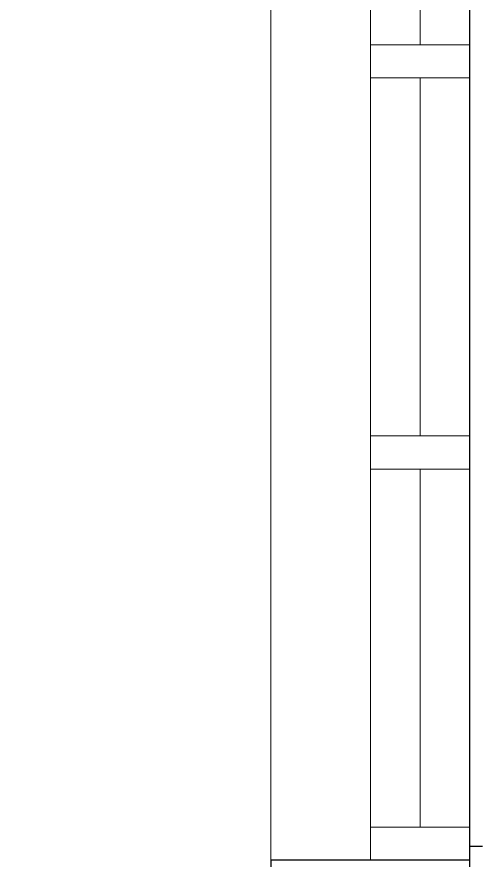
# Model space of a CAD drawing. Header units: inches. Extents: x -86493719 to 430035, y 21644 to 1519532.
# Drawn here: x 45026 to 45719, y 75304 to 76576 of the extents above; entities that cross this region are included whole.
import ezdxf

# ---------------------------------------------------------------- set-up
doc = ezdxf.new("R2010")
doc.units = ezdxf.units.IN
doc.header["$MEASUREMENT"] = 0
doc.layers.add('E-DB', color=1, linetype='Continuous')
doc.layers.add('Edges', color=7, linetype='Continuous')
for name, color, linetype, lineweight in [('LW', 8, 'Continuous', 20), ('wall', 8, 'Continuous', 30), ('WIN', 8, 'Continuous', 18)]:
    doc.layers.add(name, color=color, linetype=linetype, lineweight=lineweight)

# ---------------------------------------------------------------- blocks, each defined once
blk = doc.blocks.new('air con')
at = {"layer": 'Edges'}
for q in [(152.402, 41.898), (71.402, 41.095)]:
    blk.add_line((71.402, 41.898), q, dxfattribs=at)
blk = doc.blocks.new('2.0 HP AIR CONDITION')
at = {"xscale": 23.26929927673688, "yscale": 23.26929927673688, "zscale": 23.26929927673688}
blk.add_blockref('air con', (-3237.6, -346.7), dxfattribs=at)

msp = doc.modelspace()

# ---------------------------------------------------------------- linework, layer by layer
at = {"layer": 'E-DB'}
msp.add_lwpolyline([(46033.5, 58228.6), (44284.3, 58228.6), (44284.3, 61228.6), (47709.3, 61228.6), (47709.3, 67878.6), (45709.3, 67878.6), (45709.3, 79728.6), (49709.3, 79728.6), (49709.3, 82228.6), (55557.4, 82228.6)], dxfattribs=at)
at = {"layer": 'LW'}
msp.add_line((45409.3, 75303.6), (45409.3, 78303.6), dxfattribs=at)
at = {"layer": 'wall'}
msp.add_lwpolyline([(45709.3, 75153.6), (45709.3, 75303.6), (45409.3, 75303.6), (45409.3, 75153.6)], close=True, dxfattribs=at)
at = {"layer": 'WIN'}
for p, q in [((45709.3, 78303.6), (45709.3, 75303.6)), ((45559.3, 78278.6), (45559.3, 75328.6)), ((45634.3, 76533.6), (45634.3, 77073.6)), ((45634.3, 75943.6), (45634.3, 76483.6)), ((45634.3, 75353.6), (45634.3, 75893.6))]:
    msp.add_line(p, q, dxfattribs=at)
for points in [[(45559.3, 76483.6), (45559.3, 76533.6), (45709.3, 76533.6), (45709.3, 76483.6)], [(45559.3, 75893.6), (45559.3, 75943.6), (45709.3, 75943.6), (45709.3, 75893.6)], [(45559.3, 75303.6), (45559.3, 75353.6), (45709.3, 75353.6), (45709.3, 75303.6)]]:
    msp.add_lwpolyline(points, close=True, dxfattribs=at)

# ---------------------------------------------------------------- block references
at = {"rotation": 89.9999999999959}
msp.add_blockref('2.0 HP AIR CONDITION', (46337.6, 76900.9), dxfattribs=at)

doc.saveas('drawing.dxf')
